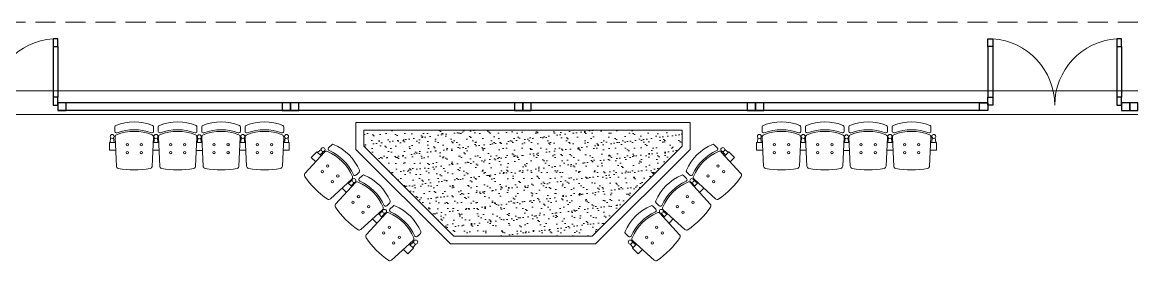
# Model space of a CAD drawing. Header units: millimetres. Extents: x 360.3 to 404.7, y 726.4 to 771.5.
# Drawn here: x 376.13 to 390.21, y 747.84 to 750.86 of the extents above; entities that cross this region are included whole.
import ezdxf

# ---------------------------------------------------------------- set-up
doc = ezdxf.new("R2010")
doc.units = ezdxf.units.MM
doc.linetypes.add('TRATTEGGIATA', pattern=[19.05, 12.7, -6.35])
doc.linetypes.add('TRATTEGGIATA2', pattern=[9.525, 6.35, -3.175])
for name, color, linetype, lineweight in [('ARREDI attrezzature - furniture', 175, 'Continuous', 9), ('PROIEZIONI finissime - fine lines', 251, 'Continuous', 9), ('PROIEZIONI tratteggiate - dashed', 1, 'TRATTEGGIATA2', 9), ('SEZIONI medie - small section', 2, 'Continuous', 25)]:
    doc.layers.add(name, color=color, linetype=linetype, lineweight=lineweight)
doc.layers.add('VERDE giardino - trees garden', color=97, linetype='Continuous', lineweight=13, true_color=0x317e30)
doc.layers.add('VETRATE sezioni - windows sections', color=150, linetype='Continuous')

msp = doc.modelspace()

# ---------------------------------------------------------------- hatches: boundary and pattern name
at = {"layer": 'VERDE giardino - trees garden'}
h = msp.add_hatch(dxfattribs=at)
h.set_pattern_fill('AR-SAND', color=256, scale=0.003, style=0)
h.set_pattern_definition([(37.5, (-502.56601, 1015.99709), (-0.004800094, 0.146823971), [0, -0.115824, 0, -0.12954, 0, -0.123825]), (7.5, (-502.566, 1015.9971), (0.134856985, 0.21504753), [0, -0.062484, 0, -0.104394, 0, -0.040005]), (327.5, (-502.65973, 1015.99709), (0.237297711, 0.000431155), [0, -0.0381, 0, -0.13716, 0, -0.17907]), (317.5, (-502.65973, 1015.9971), (0.229066936, 0.066878797), [0, -0.01905, 0, -0.089916, 0, -0.10287])])
h.paths.add_polyline_path([(384.49, 749.29), (384.49, 749.491), (380.454, 749.491), (380.454, 749.29), (381.595, 748.149), (383.349, 748.149)])

# ---------------------------------------------------------------- linework, layer by layer
at = {"layer": 'ARREDI attrezzature - furniture', "ltscale": 0.7}
for p, q in [((377.231, 749.338), (377.231, 749.238)), ((377.231, 749.338), (377.305, 749.338)), ((377.247, 749.397), (377.241, 749.338)), ((377.285, 749.397), (377.291, 749.338)), ((377.855, 749.338), (377.787, 749.338)), ((377.802, 749.397), (377.796, 749.338)), ((377.84, 749.397), (377.846, 749.338)), ((378.405, 749.334), (378.337, 749.334)), ((378.352, 749.393), (378.346, 749.334)), ((378.39, 749.393), (378.396, 749.334)), ((378.955, 749.338), (378.887, 749.338)), ((378.902, 749.397), (378.896, 749.338)), ((378.94, 749.397), (378.946, 749.338)), ((379.511, 749.338), (379.437, 749.338)), ((379.457, 749.397), (379.451, 749.338)), ((379.495, 749.397), (379.501, 749.338)), ((379.511, 749.338), (379.511, 749.238)), ((385.433, 749.338), (385.507, 749.338)), ((385.433, 749.338), (385.433, 749.238)), ((385.449, 749.397), (385.443, 749.338)), ((385.487, 749.397), (385.493, 749.338)), ((385.989, 749.338), (386.057, 749.338)), ((386.004, 749.397), (385.998, 749.338)), ((386.042, 749.397), (386.048, 749.338)), ((386.539, 749.334), (386.607, 749.334)), ((386.554, 749.393), (386.548, 749.334)), ((386.592, 749.393), (386.598, 749.334)), ((387.089, 749.338), (387.157, 749.338)), ((387.104, 749.397), (387.098, 749.338)), ((387.142, 749.397), (387.148, 749.338)), ((387.713, 749.338), (387.639, 749.338)), ((387.659, 749.397), (387.653, 749.338)), ((387.697, 749.397), (387.703, 749.338)), ((387.713, 749.338), (387.713, 749.238)), ((377.231, 749.238), (377.31, 749.238)), ((377.86, 749.238), (377.783, 749.238)), ((378.41, 749.234), (378.333, 749.234)), ((378.96, 749.238), (378.883, 749.238)), ((379.511, 749.238), (379.433, 749.238)), ((379.861, 749.218), (379.79, 749.147)), ((379.79, 749.147), (379.846, 749.092)), ((379.861, 749.218), (379.913, 749.166)), ((379.914, 749.248), (379.868, 749.211)), ((379.941, 749.221), (379.904, 749.176)), ((385.003, 749.221), (385.041, 749.176)), ((385.03, 749.248), (385.076, 749.211)), ((385.083, 749.218), (385.031, 749.166)), ((385.083, 749.218), (385.154, 749.147)), ((385.154, 749.147), (385.098, 749.092)), ((385.433, 749.238), (385.512, 749.238)), ((385.984, 749.238), (386.062, 749.238)), ((386.534, 749.234), (386.612, 749.234)), ((387.084, 749.238), (387.162, 749.238)), ((387.713, 749.238), (387.634, 749.238)), ((380.18, 748.757), (380.235, 748.703)), ((380.254, 748.825), (380.302, 748.777)), ((380.306, 748.856), (380.26, 748.819)), ((380.333, 748.829), (380.296, 748.783)), ((384.611, 748.829), (384.648, 748.783)), ((384.638, 748.856), (384.684, 748.819)), ((384.69, 748.825), (384.642, 748.777)), ((384.764, 748.757), (384.709, 748.703)), ((380.693, 748.465), (380.647, 748.427)), ((380.72, 748.438), (380.683, 748.392)), ((384.224, 748.438), (384.262, 748.392)), ((384.251, 748.465), (384.297, 748.427)), ((380.567, 748.366), (380.621, 748.312)), ((380.641, 748.434), (380.689, 748.385)), ((384.304, 748.434), (384.255, 748.385)), ((384.377, 748.366), (384.323, 748.312)), ((381.084, 747.995), (381.032, 748.047)), ((381.088, 748.075), (381.042, 748.037)), ((381.115, 748.048), (381.077, 748.002)), ((383.83, 748.048), (383.867, 748.002)), ((383.857, 748.075), (383.902, 748.037)), ((383.86, 747.995), (383.912, 748.047)), ((381.014, 747.924), (380.958, 747.98)), ((381.084, 747.995), (381.014, 747.924)), ((383.86, 747.995), (383.931, 747.924)), ((383.931, 747.924), (383.986, 747.98))]:
    msp.add_line(p, q, dxfattribs=at)
for points in [[(377.301, 749.51), (377.301, 749.477, 0.522832), (377.328, 749.459, -0.18), (377.764, 749.459, 0.522832), (377.791, 749.477), (377.791, 749.534, 0.306573), (377.779, 749.553, 0.192782), (377.314, 749.553, 0.306573), (377.301, 749.534), (377.301, 749.492)], [(377.851, 749.51), (377.851, 749.477, 0.522832), (377.878, 749.459, -0.18), (378.314, 749.459, 0.522832), (378.341, 749.477), (378.341, 749.534, 0.306573), (378.329, 749.553, 0.192782), (377.864, 749.553, 0.306573), (377.851, 749.534), (377.851, 749.492)], [(378.401, 749.51), (378.401, 749.477, 0.522832), (378.428, 749.459, -0.18), (378.864, 749.459, 0.522832), (378.891, 749.477), (378.891, 749.534, 0.306573), (378.879, 749.553, 0.192782), (378.414, 749.553, 0.306573), (378.401, 749.534), (378.401, 749.492)], [(378.951, 749.51), (378.951, 749.477, 0.522832), (378.978, 749.459, -0.18), (379.414, 749.459, 0.522832), (379.441, 749.477), (379.441, 749.534, 0.306573), (379.429, 749.553, 0.192782), (378.964, 749.553, 0.306573), (378.951, 749.534), (378.951, 749.492)], [(385.993, 749.51), (385.993, 749.477, -0.522832), (385.966, 749.459, 0.18), (385.53, 749.459, -0.522832), (385.503, 749.477), (385.503, 749.534, -0.306573), (385.516, 749.553, -0.192782), (385.981, 749.553, -0.306573), (385.993, 749.534), (385.993, 749.492)], [(386.543, 749.51), (386.543, 749.477, -0.522832), (386.516, 749.459, 0.18), (386.08, 749.459, -0.522832), (386.053, 749.477), (386.053, 749.534, -0.306573), (386.066, 749.553, -0.192782), (386.531, 749.553, -0.306573), (386.543, 749.534), (386.543, 749.492)], [(387.093, 749.51), (387.093, 749.477, -0.522832), (387.066, 749.459, 0.18), (386.63, 749.459, -0.522832), (386.603, 749.477), (386.603, 749.534, -0.306573), (386.616, 749.553, -0.192782), (387.081, 749.553, -0.306573), (387.093, 749.534), (387.093, 749.492)], [(387.643, 749.51), (387.643, 749.477, -0.522832), (387.616, 749.459, 0.18), (387.18, 749.459, -0.522832), (387.153, 749.477), (387.153, 749.534, -0.306573), (387.166, 749.553, -0.192782), (387.631, 749.553, -0.306573), (387.643, 749.534), (387.643, 749.492)], [(380.379, 748.944), (380.356, 748.921, -0.522832), (380.323, 748.927, 0.18), (380.015, 749.235, -0.522832), (380.009, 749.267), (380.05, 749.308, -0.306573), (380.072, 749.312, -0.192782), (380.4, 748.983, -0.306573), (380.396, 748.961), (380.366, 748.931)], [(384.566, 748.944), (384.589, 748.921, 0.522832), (384.621, 748.927, -0.18), (384.929, 749.235, 0.522832), (384.935, 749.267), (384.895, 749.308, 0.306573), (384.873, 749.312, 0.192782), (384.544, 748.983, 0.306573), (384.548, 748.961), (384.579, 748.931)], [(380.767, 748.555), (380.745, 748.532, -0.522832), (380.712, 748.538, 0.18), (380.404, 748.846, -0.522832), (380.398, 748.878), (380.439, 748.919, -0.306573), (380.461, 748.923, -0.192782), (380.789, 748.594, -0.306573), (380.785, 748.572), (380.755, 748.542)], [(384.177, 748.555), (384.2, 748.532, 0.522832), (384.232, 748.538, -0.18), (384.54, 748.846, 0.522832), (384.546, 748.878), (384.506, 748.919, 0.306573), (384.484, 748.923, 0.192782), (384.155, 748.594, 0.306573), (384.159, 748.572), (384.19, 748.542)], [(381.156, 748.166), (381.133, 748.143, -0.522832), (381.101, 748.149, 0.18), (380.793, 748.457, -0.522832), (380.787, 748.489), (380.827, 748.53, -0.306573), (380.849, 748.534, -0.192782), (381.178, 748.205, -0.306573), (381.174, 748.183), (381.144, 748.153)], [(383.788, 748.166), (383.811, 748.143, 0.522832), (383.843, 748.149, -0.18), (384.151, 748.457, 0.522832), (384.157, 748.489), (384.117, 748.53, 0.306573), (384.095, 748.534, 0.192782), (383.766, 748.205, 0.306573), (383.77, 748.183), (383.801, 748.153)]]:
    msp.add_lwpolyline(points, format="xyb", dxfattribs=at)
at = {"layer": 'ARREDI attrezzature - furniture'}
for points in [[(384.59, 749.591), (380.354, 749.591), (380.354, 749.249), (381.554, 748.049), (383.39, 748.049), (384.59, 749.249)], [(384.49, 749.491), (380.454, 749.491), (380.454, 749.29), (381.595, 748.149), (383.349, 748.149), (384.49, 749.29)]]:
    msp.add_lwpolyline(points, close=True, dxfattribs=at)
at = {"layer": 'ARREDI attrezzature - furniture', "ltscale": 0.7}
for points in [[(377.773, 749.035, -0.346546), (377.749, 749.007, -0.095695), (377.343, 749.007, -0.346546), (377.319, 749.035), (377.302, 749.405, -0.318973), (377.321, 749.434, -0.193005), (377.771, 749.434, -0.318973), (377.79, 749.405)], [(378.323, 749.035, -0.346546), (378.299, 749.007, -0.095695), (377.893, 749.007, -0.346546), (377.869, 749.035), (377.852, 749.405, -0.318973), (377.871, 749.434, -0.193005), (378.321, 749.434, -0.318973), (378.34, 749.405)], [(378.873, 749.035, -0.346546), (378.849, 749.007, -0.095695), (378.443, 749.007, -0.346546), (378.419, 749.035), (378.402, 749.405, -0.318973), (378.421, 749.434, -0.193005), (378.871, 749.434, -0.318973), (378.89, 749.405)], [(379.423, 749.035, -0.346546), (379.399, 749.007, -0.095695), (378.993, 749.007, -0.346546), (378.969, 749.035), (378.952, 749.405, -0.318973), (378.971, 749.434, -0.193005), (379.421, 749.434, -0.318973), (379.44, 749.405)], [(385.521, 749.035, 0.346546), (385.545, 749.007, 0.095695), (385.951, 749.007, 0.346546), (385.975, 749.035), (385.992, 749.405, 0.318973), (385.973, 749.434, 0.193005), (385.523, 749.434, 0.318973), (385.504, 749.405)], [(386.071, 749.035, 0.346546), (386.095, 749.007, 0.095695), (386.501, 749.007, 0.346546), (386.525, 749.035), (386.542, 749.405, 0.318973), (386.523, 749.434, 0.193005), (386.073, 749.434, 0.318973), (386.054, 749.405)], [(386.621, 749.035, 0.346546), (386.645, 749.007, 0.095695), (387.051, 749.007, 0.346546), (387.075, 749.035), (387.092, 749.405, 0.318973), (387.073, 749.434, 0.193005), (386.623, 749.434, 0.318973), (386.604, 749.405)], [(387.171, 749.035, 0.346546), (387.195, 749.007, 0.095695), (387.601, 749.007, 0.346546), (387.625, 749.035), (387.642, 749.405, 0.318973), (387.623, 749.434, 0.193005), (387.173, 749.434, 0.318973), (387.154, 749.405)], [(379.709, 748.942, 0.346546), (379.707, 748.905, 0.095695), (379.994, 748.618, 0.346546), (380.031, 748.621), (380.304, 748.87, 0.318973), (380.311, 748.904, 0.193005), (379.993, 749.223, 0.318973), (379.959, 749.215)], [(385.235, 748.942, -0.346546), (385.238, 748.905, -0.095695), (384.951, 748.618, -0.346546), (384.914, 748.621), (384.64, 748.87, -0.318973), (384.633, 748.904, -0.193005), (384.951, 749.223, -0.318973), (384.985, 749.215)], [(380.098, 748.553, 0.346546), (380.095, 748.516, 0.095695), (380.382, 748.229, 0.346546), (380.419, 748.232), (380.693, 748.481, 0.318973), (380.7, 748.515, 0.193005), (380.382, 748.834, 0.318973), (380.348, 748.827)], [(384.846, 748.553, -0.346546), (384.849, 748.516, -0.095695), (384.562, 748.229, -0.346546), (384.525, 748.232), (384.251, 748.481, -0.318973), (384.244, 748.515, -0.193005), (384.563, 748.834, -0.318973), (384.597, 748.827)], [(380.487, 748.164, 0.346546), (380.484, 748.127, 0.095695), (380.771, 747.84, 0.346546), (380.808, 747.843), (381.082, 748.093, 0.318973), (381.089, 748.126, 0.193005), (380.771, 748.445, 0.318973), (380.737, 748.438)], [(384.457, 748.164, -0.346546), (384.46, 748.127, -0.095695), (384.173, 747.84, -0.346546), (384.136, 747.843), (383.862, 748.093, -0.318973), (383.855, 748.126, -0.193005), (384.174, 748.445, -0.318973), (384.208, 748.438)]]:
    msp.add_lwpolyline(points, format="xyb", close=True, dxfattribs=at)
for centre, radius in [((377.266, 749.413), 0.025), ((377.821, 749.413), 0.025), ((378.371, 749.409), 0.025), ((378.921, 749.413), 0.025), ((379.476, 749.413), 0.025), ((385.468, 749.413), 0.025), ((386.023, 749.413), 0.025), ((386.573, 749.409), 0.025), ((387.123, 749.413), 0.025), ((387.678, 749.413), 0.025), ((377.457, 749.308), 0.015), ((377.636, 749.308), 0.015), ((378.007, 749.308), 0.015), ((378.186, 749.308), 0.015), ((378.557, 749.308), 0.015), ((378.736, 749.308), 0.015), ((379.107, 749.308), 0.015), ((379.286, 749.308), 0.015), ((385.658, 749.308), 0.015), ((385.838, 749.308), 0.015), ((386.208, 749.308), 0.015), ((386.388, 749.308), 0.015), ((386.758, 749.308), 0.015), ((386.938, 749.308), 0.015), ((387.308, 749.308), 0.015), ((387.488, 749.308), 0.015), ((377.457, 749.208), 0.015), ((377.636, 749.208), 0.015), ((378.007, 749.208), 0.015), ((378.186, 749.208), 0.015), ((378.557, 749.208), 0.015), ((378.736, 749.208), 0.015), ((379.107, 749.208), 0.015), ((379.286, 749.208), 0.015), ((379.939, 749.246), 0.025), ((385.005, 749.246), 0.025), ((385.658, 749.208), 0.015), ((385.838, 749.208), 0.015), ((386.208, 749.208), 0.015), ((386.388, 749.208), 0.015), ((386.758, 749.208), 0.015), ((386.938, 749.208), 0.015), ((387.308, 749.208), 0.015), ((387.488, 749.208), 0.015), ((379.999, 749.037), 0.015), ((384.945, 749.037), 0.015), ((379.929, 748.967), 0.015), ((380.126, 748.911), 0.015), ((380.331, 748.854), 0.025), ((384.613, 748.854), 0.025), ((384.818, 748.911), 0.015), ((385.016, 748.967), 0.015), ((380.055, 748.84), 0.015), ((384.889, 748.84), 0.015), ((380.317, 748.578), 0.015), ((380.388, 748.649), 0.015), ((384.556, 748.649), 0.015), ((384.627, 748.578), 0.015), ((380.444, 748.451), 0.015), ((380.515, 748.522), 0.015), ((380.718, 748.463), 0.025), ((384.226, 748.463), 0.025), ((384.429, 748.522), 0.015), ((384.5, 748.451), 0.015), ((380.706, 748.189), 0.015), ((380.777, 748.26), 0.015), ((384.167, 748.26), 0.015), ((384.238, 748.189), 0.015), ((380.833, 748.062), 0.015), ((380.904, 748.133), 0.015), ((381.113, 748.073), 0.025), ((383.832, 748.073), 0.025), ((384.04, 748.133), 0.015), ((384.111, 748.062), 0.015)]:
    msp.add_circle(centre, radius, dxfattribs=at)
at = {"layer": 'PROIEZIONI finissime - fine lines'}
for p, q in [((390.264, 749.99), (374.68, 749.99)), ((390.264, 749.69), (374.68, 749.69))]:
    msp.add_line(p, q, dxfattribs=at)
for centre, start, end in [((376.578, 749.81), 93.9922, 180.0303), ((388.366, 749.81), 359.9697, 86.0078), ((390.056, 749.81), 93.9888, 179.973)]:
    msp.add_arc(centre, 0.845, start, end, dxfattribs=at)
at = {"layer": 'PROIEZIONI tratteggiate - dashed', "linetype": 'TRATTEGGIATA', "ltscale": 0.02}
msp.add_line((390.264, 750.862), (374.68, 750.862), dxfattribs=at)
at = {"layer": 'SEZIONI medie - small section'}
msp.add_line((379.631, 749.74), (379.631, 749.74), dxfattribs=at)
msp.add_line((379.631, 749.74), (379.631, 749.74), dxfattribs=at)
msp.add_line((379.631, 749.74), (379.631, 749.74), dxfattribs=at)
msp.add_line((379.631, 749.74), (379.631, 749.74), dxfattribs=at)
msp.add_line((379.631, 749.74), (379.631, 749.74), dxfattribs=at)
msp.add_line((379.631, 749.74), (379.631, 749.74), dxfattribs=at)
for points in [[(376.519, 750.653), (376.519, 750.553), (376.579, 750.553), (376.579, 750.653), (376.519, 750.653)], [(388.425, 750.653), (388.425, 750.553), (388.365, 750.553), (388.365, 750.653), (388.425, 750.653)], [(389.997, 750.653), (389.997, 750.553), (390.057, 750.553), (390.057, 750.653), (389.997, 750.653)], [(376.519, 749.91), (376.519, 749.81), (376.579, 749.81), (376.579, 749.91), (376.519, 749.91)], [(388.425, 749.91), (388.425, 749.81), (388.365, 749.81), (388.365, 749.91), (388.425, 749.91)], [(389.997, 749.91), (389.997, 749.81), (390.057, 749.81), (390.057, 749.91), (389.997, 749.91)]]:
    msp.add_lwpolyline(points, dxfattribs=at)
for points in [[(376.579, 749.74), (376.684, 749.74), (376.684, 749.84), (376.579, 749.84)], [(379.421, 749.74), (379.526, 749.74), (379.526, 749.84), (379.421, 749.84)], [(379.526, 749.74), (379.631, 749.74), (379.631, 749.84), (379.526, 749.84)], [(382.367, 749.74), (382.472, 749.74), (382.472, 749.84), (382.367, 749.84)], [(382.472, 749.74), (382.577, 749.74), (382.577, 749.84), (382.472, 749.84)], [(385.314, 749.74), (385.418, 749.74), (385.418, 749.84), (385.314, 749.84)], [(385.418, 749.74), (385.523, 749.74), (385.523, 749.84), (385.418, 749.84)], [(388.365, 749.74), (388.26, 749.74), (388.26, 749.84), (388.365, 749.84)], [(390.057, 749.74), (390.162, 749.74), (390.162, 749.84), (390.057, 749.84)], [(390.264, 749.84), (390.162, 749.84), (390.162, 749.74), (390.264, 749.74)]]:
    msp.add_lwpolyline(points, close=True, dxfattribs=at)
at = {"layer": 'VETRATE sezioni - windows sections'}
for p, q in [((376.519, 750.553), (376.519, 749.91)), ((376.579, 750.553), (376.579, 749.91)), ((388.365, 750.553), (388.365, 749.91)), ((388.425, 750.553), (388.425, 749.91)), ((389.997, 750.553), (389.997, 749.91)), ((390.057, 750.553), (390.057, 749.91)), ((388.365, 749.84), (376.579, 749.84)), ((388.365, 749.74), (376.579, 749.74))]:
    msp.add_line(p, q, dxfattribs=at)
at = {"layer": 'VETRATE sezioni - windows sections', "ltscale": 0.18}
msp.add_line((379.631, 749.74), (379.631, 749.74), dxfattribs=at)
msp.add_line((379.631, 749.74), (379.631, 749.74), dxfattribs=at)
msp.add_line((379.631, 749.74), (379.631, 749.74), dxfattribs=at)
msp.add_line((379.631, 749.74), (379.631, 749.74), dxfattribs=at)
msp.add_line((379.631, 749.74), (379.631, 749.74), dxfattribs=at)
msp.add_line((379.631, 749.74), (379.631, 749.74), dxfattribs=at)

doc.saveas('drawing.dxf')
